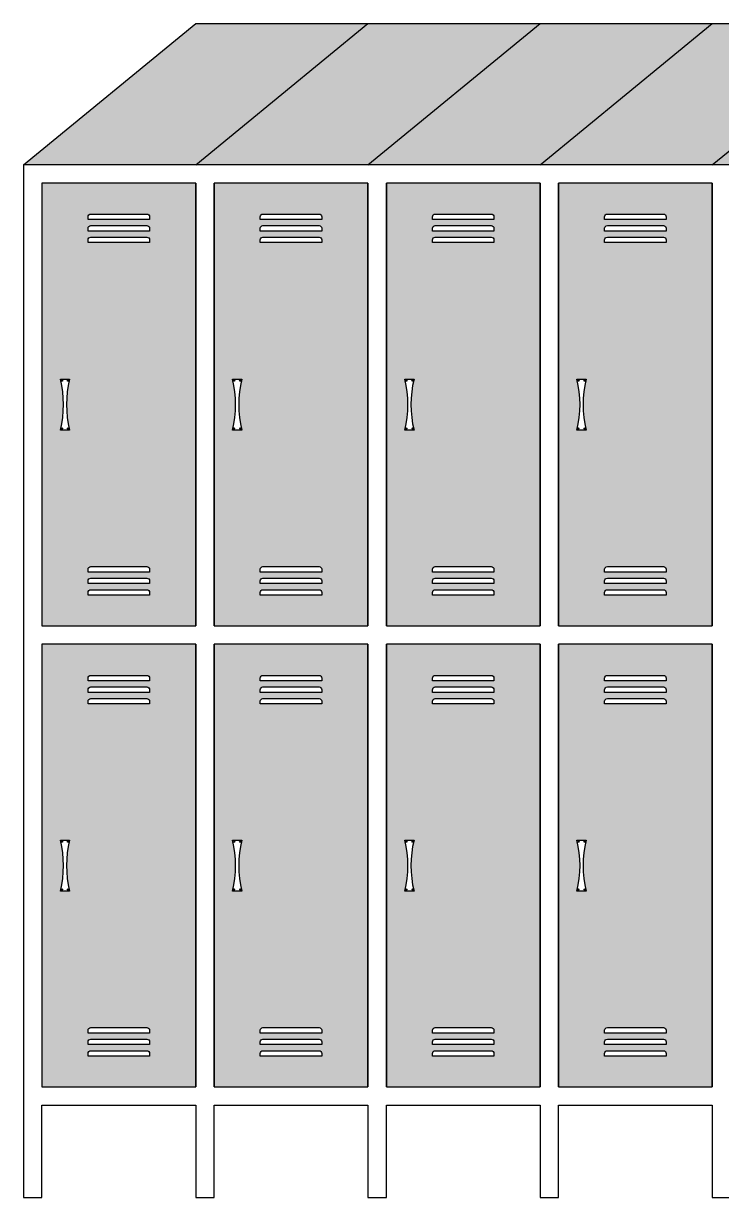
# Model space of a CAD drawing. Header units: millimetres. Extents: x 6614975 to 6624097, y 8742145 to 8746891.
# Drawn here: x 6616975.9 to 6617089.4, y 8744560.5 to 8744751.5 of the extents above; entities that cross this region are included whole.
import ezdxf

# ---------------------------------------------------------------- set-up
doc = ezdxf.new("R2010")
doc.units = ezdxf.units.MM

msp = doc.modelspace()

# ---------------------------------------------------------------- hatches: boundary and pattern name
at = {"true_color": 0x3b3d3f}
h = msp.add_hatch(color=250, dxfattribs=at)
h.dxf.hatch_style = 1
h.paths.add_polyline_path([(6617031.92, 8744751.508), (6617003.92, 8744751.508), (6616975.92, 8744728.508), (6617003.92, 8744728.508)])
h = msp.add_hatch(color=250, dxfattribs=at)
h.dxf.hatch_style = 1
h.paths.add_polyline_path([(6617059.92, 8744751.508), (6617031.92, 8744751.508), (6617003.92, 8744728.508), (6617031.92, 8744728.508)])
h = msp.add_hatch(color=250, dxfattribs=at)
h.dxf.hatch_style = 1
h.paths.add_polyline_path([(6617087.92, 8744751.508), (6617059.92, 8744751.508), (6617031.92, 8744728.508), (6617059.92, 8744728.508)])
h = msp.add_hatch(color=250, dxfattribs=at)
h.dxf.hatch_style = 1
h.paths.add_polyline_path([(6617115.92, 8744751.508), (6617087.92, 8744751.508), (6617059.92, 8744728.508), (6617087.92, 8744728.508)])
h = msp.add_hatch(color=250, dxfattribs=at)
h.dxf.hatch_style = 1
h.paths.add_polyline_path([(6617143.92, 8744751.508), (6617115.92, 8744751.508), (6617087.92, 8744728.508), (6617115.92, 8744728.508)])
h = msp.add_hatch(color=250, dxfattribs=at)
h.dxf.hatch_style = 1
h.paths.add_polyline_path([(6617003.92, 8744725.508), (6616978.92, 8744725.508), (6616978.92, 8744653.508), (6617003.92, 8744653.508)])
h.paths.add_polyline_path([(6616983.42, 8744685.367), (6616981.92, 8744685.367, 0.1207294), (6616981.92, 8744693.649), (6616983.42, 8744693.649, 0.1207329)], flags=16)
h.paths.add_polyline_path([(6616983.27, 8744685.617, -1), (6616983.07, 8744685.617, -1)], flags=0)
h.paths.add_polyline_path([(6616982.27, 8744685.617, -1), (6616982.07, 8744685.617, -1)], flags=0)
h.paths.add_polyline_path([(6616986.861, 8744663.151), (6616995.98, 8744663.151, -0.4142136), (6616996.42, 8744662.71), (6616996.42, 8744662.27), (6616986.42, 8744662.27), (6616986.42, 8744662.71, -0.4142136)], flags=16)
h.paths.add_polyline_path([(6616986.861, 8744661.27), (6616995.98, 8744661.27, -0.4142136), (6616996.42, 8744660.83), (6616996.42, 8744660.389), (6616986.42, 8744660.389), (6616986.42, 8744660.83, -0.4142136)], flags=16)
h.paths.add_polyline_path([(6616986.861, 8744659.389), (6616995.98, 8744659.389, -0.4142136), (6616996.42, 8744658.949), (6616996.42, 8744658.508), (6616986.42, 8744658.508), (6616986.42, 8744658.949, -0.4142136)], flags=16)
h.paths.add_polyline_path([(6616983.27, 8744693.399, -1), (6616983.07, 8744693.399, -1)], flags=0)
h.paths.add_polyline_path([(6616982.27, 8744693.399, -1), (6616982.07, 8744693.399, -1)], flags=0)
h.paths.add_polyline_path([(6616986.42, 8744715.865), (6616986.42, 8744716.306, -0.4142136), (6616986.861, 8744716.746), (6616995.98, 8744716.746, -0.4142136), (6616996.42, 8744716.306), (6616996.42, 8744715.865)], flags=16)
h.paths.add_polyline_path([(6616986.42, 8744717.746), (6616986.42, 8744718.187, -0.4142136), (6616986.861, 8744718.627), (6616995.98, 8744718.627, -0.4142136), (6616996.42, 8744718.187), (6616996.42, 8744717.746)], flags=16)
h.paths.add_polyline_path([(6616986.42, 8744719.627), (6616986.42, 8744720.068, -0.4142136), (6616986.861, 8744720.508), (6616995.98, 8744720.508, -0.4142136), (6616996.42, 8744720.068), (6616996.42, 8744719.627)], flags=16)
h = msp.add_hatch(color=250, dxfattribs=at)
h.dxf.hatch_style = 1
h.paths.add_polyline_path([(6617031.92, 8744725.508), (6617006.92, 8744725.508), (6617006.92, 8744653.508), (6617031.92, 8744653.508)])
h.paths.add_polyline_path([(6617011.42, 8744685.367), (6617009.92, 8744685.367, 0.1207294), (6617009.92, 8744693.649), (6617011.42, 8744693.649, 0.1207329)], flags=16)
h.paths.add_polyline_path([(6617011.27, 8744685.617, -1), (6617011.07, 8744685.617, -1)], flags=0)
h.paths.add_polyline_path([(6617010.27, 8744685.617, -1), (6617010.07, 8744685.617, -1)], flags=0)
h.paths.add_polyline_path([(6617011.27, 8744693.399, -1), (6617011.07, 8744693.399, -1)], flags=0)
h.paths.add_polyline_path([(6617023.98, 8744663.151, -0.4142136), (6617024.42, 8744662.71), (6617024.42, 8744662.27), (6617014.42, 8744662.27), (6617014.42, 8744662.71, -0.4142136), (6617014.861, 8744663.151)], flags=16)
h.paths.add_polyline_path([(6617010.27, 8744693.399, -1), (6617010.07, 8744693.399, -1)], flags=0)
h.paths.add_polyline_path([(6617023.98, 8744661.27, -0.4142136), (6617024.42, 8744660.83), (6617024.42, 8744660.389), (6617014.42, 8744660.389), (6617014.42, 8744660.83, -0.4142136), (6617014.861, 8744661.27)], flags=16)
h.paths.add_polyline_path([(6617023.98, 8744659.389, -0.4142136), (6617024.42, 8744658.949), (6617024.42, 8744658.508), (6617014.42, 8744658.508), (6617014.42, 8744658.949, -0.4142136), (6617014.861, 8744659.389)], flags=16)
h.paths.add_polyline_path([(6617014.42, 8744715.865), (6617014.42, 8744716.306, -0.4142136), (6617014.861, 8744716.746), (6617023.98, 8744716.746, -0.4142136), (6617024.42, 8744716.306), (6617024.42, 8744715.865)], flags=16)
h.paths.add_polyline_path([(6617014.42, 8744717.746), (6617014.42, 8744718.187, -0.4142136), (6617014.861, 8744718.627), (6617023.98, 8744718.627, -0.4142136), (6617024.42, 8744718.187), (6617024.42, 8744717.746)], flags=16)
h.paths.add_polyline_path([(6617014.42, 8744719.627), (6617014.42, 8744720.068, -0.4142136), (6617014.861, 8744720.508), (6617023.98, 8744720.508, -0.4142136), (6617024.42, 8744720.068), (6617024.42, 8744719.627)], flags=16)
h = msp.add_hatch(color=250, dxfattribs=at)
h.dxf.hatch_style = 1
h.paths.add_polyline_path([(6617059.92, 8744725.508), (6617034.92, 8744725.508), (6617034.92, 8744653.508), (6617059.92, 8744653.508)])
h.paths.add_polyline_path([(6617039.42, 8744685.367), (6617037.92, 8744685.367, 0.1207294), (6617037.92, 8744693.649), (6617039.42, 8744693.649, 0.1207329)], flags=16)
h.paths.add_polyline_path([(6617039.27, 8744685.617, -1), (6617039.07, 8744685.617, -1)], flags=0)
h.paths.add_polyline_path([(6617038.27, 8744685.617, -1), (6617038.07, 8744685.617, -1)], flags=0)
h.paths.add_polyline_path([(6617039.27, 8744693.399, -1), (6617039.07, 8744693.399, -1)], flags=0)
h.paths.add_polyline_path([(6617038.27, 8744693.399, -1), (6617038.07, 8744693.399, -1)], flags=0)
h.paths.add_polyline_path([(6617051.98, 8744663.151, -0.4142136), (6617052.42, 8744662.71), (6617052.42, 8744662.27), (6617042.42, 8744662.27), (6617042.42, 8744662.71, -0.4142136), (6617042.861, 8744663.151)], flags=16)
h.paths.add_polyline_path([(6617051.98, 8744661.27, -0.4142136), (6617052.42, 8744660.83), (6617052.42, 8744660.389), (6617042.42, 8744660.389), (6617042.42, 8744660.83, -0.4142136), (6617042.861, 8744661.27)], flags=16)
h.paths.add_polyline_path([(6617051.98, 8744659.389, -0.4142136), (6617052.42, 8744658.949), (6617052.42, 8744658.508), (6617042.42, 8744658.508), (6617042.42, 8744658.949, -0.4142136), (6617042.861, 8744659.389)], flags=16)
h.paths.add_polyline_path([(6617042.42, 8744715.865), (6617042.42, 8744716.306, -0.4142136), (6617042.861, 8744716.746), (6617051.98, 8744716.746, -0.4142136), (6617052.42, 8744716.306), (6617052.42, 8744715.865)], flags=16)
h.paths.add_polyline_path([(6617042.42, 8744717.746), (6617042.42, 8744718.187, -0.4142136), (6617042.861, 8744718.627), (6617051.98, 8744718.627, -0.4142136), (6617052.42, 8744718.187), (6617052.42, 8744717.746)], flags=16)
h.paths.add_polyline_path([(6617042.42, 8744719.627), (6617042.42, 8744720.068, -0.4142136), (6617042.861, 8744720.508), (6617051.98, 8744720.508, -0.4142136), (6617052.42, 8744720.068), (6617052.42, 8744719.627)], flags=16)
h = msp.add_hatch(color=250, dxfattribs=at)
h.dxf.hatch_style = 1
h.paths.add_polyline_path([(6617087.92, 8744725.508), (6617062.92, 8744725.508), (6617062.92, 8744653.508), (6617087.92, 8744653.508)])
h.paths.add_polyline_path([(6617067.42, 8744685.367), (6617065.92, 8744685.367, 0.1207294), (6617065.92, 8744693.649), (6617067.42, 8744693.649, 0.1207329)], flags=16)
h.paths.add_polyline_path([(6617067.27, 8744685.617, -1), (6617067.07, 8744685.617, -1)], flags=0)
h.paths.add_polyline_path([(6617066.27, 8744685.617, -1), (6617066.07, 8744685.617, -1)], flags=0)
h.paths.add_polyline_path([(6617079.98, 8744663.151, -0.4142136), (6617080.42, 8744662.71), (6617080.42, 8744662.27), (6617070.42, 8744662.27), (6617070.42, 8744662.71, -0.4142136), (6617070.861, 8744663.151)], flags=16)
h.paths.add_polyline_path([(6617079.98, 8744661.27, -0.4142136), (6617080.42, 8744660.83), (6617080.42, 8744660.389), (6617070.42, 8744660.389), (6617070.42, 8744660.83, -0.4142136), (6617070.861, 8744661.27)], flags=16)
h.paths.add_polyline_path([(6617067.27, 8744693.399, -1), (6617067.07, 8744693.399, -1)], flags=0)
h.paths.add_polyline_path([(6617079.98, 8744659.389, -0.4142136), (6617080.42, 8744658.949), (6617080.42, 8744658.508), (6617070.42, 8744658.508), (6617070.42, 8744658.949, -0.4142136), (6617070.861, 8744659.389)], flags=16)
h.paths.add_polyline_path([(6617066.27, 8744693.399, -1), (6617066.07, 8744693.399, -1)], flags=0)
h.paths.add_polyline_path([(6617070.42, 8744715.865), (6617070.42, 8744716.306, -0.4142136), (6617070.861, 8744716.746), (6617079.98, 8744716.746, -0.4142136), (6617080.42, 8744716.306), (6617080.42, 8744715.865)], flags=16)
h.paths.add_polyline_path([(6617070.42, 8744717.746), (6617070.42, 8744718.187, -0.4142136), (6617070.861, 8744718.627), (6617079.98, 8744718.627, -0.4142136), (6617080.42, 8744718.187), (6617080.42, 8744717.746)], flags=16)
h.paths.add_polyline_path([(6617070.42, 8744719.627), (6617070.42, 8744720.068, -0.4142136), (6617070.861, 8744720.508), (6617079.98, 8744720.508, -0.4142136), (6617080.42, 8744720.068), (6617080.42, 8744719.627)], flags=16)
h = msp.add_hatch(color=250, dxfattribs=at)
h.dxf.hatch_style = 1
h.paths.add_polyline_path([(6617003.92, 8744650.508), (6616978.92, 8744650.508), (6616978.92, 8744578.508), (6617003.92, 8744578.508)])
h.paths.add_polyline_path([(6616986.42, 8744640.801), (6616986.42, 8744641.241, -0.4142136), (6616986.861, 8744641.682), (6616995.98, 8744641.682, -0.4142136), (6616996.42, 8744641.241), (6616996.42, 8744640.801)], flags=16)
h.paths.add_polyline_path([(6616986.42, 8744642.682), (6616986.42, 8744643.122, -0.4142136), (6616986.861, 8744643.563), (6616995.98, 8744643.563, -0.4142136), (6616996.42, 8744643.122), (6616996.42, 8744642.682)], flags=16)
h.paths.add_polyline_path([(6616986.42, 8744644.563), (6616986.42, 8744645.003, -0.4142136), (6616986.861, 8744645.444), (6616995.98, 8744645.444, -0.4142136), (6616996.42, 8744645.003), (6616996.42, 8744644.563)], flags=16)
h.paths.add_polyline_path([(6616983.42, 8744618.649, 0.1207012), (6616983.42, 8744610.367), (6616981.92, 8744610.367, 0.120703), (6616981.92, 8744618.649)], flags=16)
h.paths.add_polyline_path([(6616983.07, 8744618.399, -1), (6616983.27, 8744618.399, -1)], flags=0)
h.paths.add_polyline_path([(6616982.17, 8744618.499), (6616982.17, 8744618.399), (6616982.27, 8744618.399, 1), (6616982.07, 8744618.399), (6616982.17, 8744618.399), (6616982.17, 8744618.499, 1), (6616982.17, 8744618.299), (6616982.17, 8744618.399), (6616982.07, 8744618.399, 1), (6616982.27, 8744618.399), (6616982.17, 8744618.399), (6616982.17, 8744618.299, 1)], flags=0)
h.paths.add_polyline_path([(6616983.07, 8744610.617, -1), (6616983.27, 8744610.617, -1)], flags=0)
h.paths.add_polyline_path([(6616982.17, 8744610.717), (6616982.17, 8744610.617), (6616982.27, 8744610.617, 1), (6616982.07, 8744610.617), (6616982.17, 8744610.617), (6616982.17, 8744610.717, 1), (6616982.17, 8744610.517), (6616982.17, 8744610.617), (6616982.07, 8744610.617, 1), (6616982.27, 8744610.617), (6616982.17, 8744610.617), (6616982.17, 8744610.517, 1)], flags=0)
h.paths.add_polyline_path([(6616986.861, 8744588.151), (6616995.98, 8744588.151, -0.4142136), (6616996.42, 8744587.71), (6616996.42, 8744587.27), (6616986.42, 8744587.27), (6616986.42, 8744587.71, -0.4142136)], flags=16)
h.paths.add_polyline_path([(6616986.861, 8744586.27), (6616995.98, 8744586.27, -0.4142136), (6616996.42, 8744585.83), (6616996.42, 8744585.389), (6616986.42, 8744585.389), (6616986.42, 8744585.83, -0.4142136)], flags=16)
h.paths.add_polyline_path([(6616986.861, 8744584.389), (6616995.98, 8744584.389, -0.4142136), (6616996.42, 8744583.949), (6616996.42, 8744583.508), (6616986.42, 8744583.508), (6616986.42, 8744583.949, -0.4142136)], flags=16)
h = msp.add_hatch(color=250, dxfattribs=at)
h.dxf.hatch_style = 1
h.paths.add_polyline_path([(6617031.92, 8744650.508), (6617006.92, 8744650.508), (6617006.92, 8744578.508), (6617031.92, 8744578.508)])
h.paths.add_polyline_path([(6617014.42, 8744640.801), (6617014.42, 8744641.241, -0.4142136), (6617014.861, 8744641.682), (6617023.98, 8744641.682, -0.4142136), (6617024.42, 8744641.241), (6617024.42, 8744640.801)], flags=16)
h.paths.add_polyline_path([(6617014.42, 8744642.682), (6617014.42, 8744643.122, -0.4142136), (6617014.861, 8744643.563), (6617023.98, 8744643.563, -0.4142136), (6617024.42, 8744643.122), (6617024.42, 8744642.682)], flags=16)
h.paths.add_polyline_path([(6617011.42, 8744618.649, 0.1207012), (6617011.42, 8744610.367), (6617009.92, 8744610.367, 0.120703), (6617009.92, 8744618.649)], flags=16)
h.paths.add_polyline_path([(6617011.07, 8744618.399, -1), (6617011.27, 8744618.399, -1)], flags=0)
h.paths.add_polyline_path([(6617014.42, 8744644.563), (6617014.42, 8744645.003, -0.4142136), (6617014.861, 8744645.444), (6617023.98, 8744645.444, -0.4142136), (6617024.42, 8744645.003), (6617024.42, 8744644.563)], flags=16)
h.paths.add_polyline_path([(6617010.07, 8744618.399, -1), (6617010.27, 8744618.399, -1)], flags=0)
h.paths.add_polyline_path([(6617011.07, 8744610.617, -1), (6617011.27, 8744610.617, -1)], flags=0)
h.paths.add_polyline_path([(6617010.07, 8744610.617, -1), (6617010.27, 8744610.617, -1)], flags=0)
h.paths.add_polyline_path([(6617023.98, 8744588.151, -0.4142136), (6617024.42, 8744587.71), (6617024.42, 8744587.27), (6617014.42, 8744587.27), (6617014.42, 8744587.71, -0.4142136), (6617014.861, 8744588.151)], flags=16)
h.paths.add_polyline_path([(6617023.98, 8744586.27, -0.4142136), (6617024.42, 8744585.83), (6617024.42, 8744585.389), (6617014.42, 8744585.389), (6617014.42, 8744585.83, -0.4142136), (6617014.861, 8744586.27)], flags=16)
h.paths.add_polyline_path([(6617023.98, 8744584.389, -0.4142136), (6617024.42, 8744583.949), (6617024.42, 8744583.508), (6617014.42, 8744583.508), (6617014.42, 8744583.949, -0.4142136), (6617014.861, 8744584.389)], flags=16)
h = msp.add_hatch(color=250, dxfattribs=at)
h.dxf.hatch_style = 1
h.paths.add_polyline_path([(6617059.92, 8744650.508), (6617034.92, 8744650.508), (6617034.92, 8744578.508), (6617059.92, 8744578.508)])
h.paths.add_polyline_path([(6617042.42, 8744640.801), (6617042.42, 8744641.241, -0.4142136), (6617042.861, 8744641.682), (6617051.98, 8744641.682, -0.4142136), (6617052.42, 8744641.241), (6617052.42, 8744640.801)], flags=16)
h.paths.add_polyline_path([(6617039.42, 8744618.649, 0.1207012), (6617039.42, 8744610.367), (6617037.92, 8744610.367, 0.120703), (6617037.92, 8744618.649)], flags=16)
h.paths.add_polyline_path([(6617039.17, 8744618.499), (6617039.17, 8744618.399), (6617039.27, 8744618.399, 1), (6617039.07, 8744618.399), (6617039.17, 8744618.399), (6617039.17, 8744618.499, 1), (6617039.17, 8744618.299), (6617039.17, 8744618.399), (6617039.07, 8744618.399, 1), (6617039.27, 8744618.399), (6617039.17, 8744618.399), (6617039.17, 8744618.299, 1)], flags=0)
h.paths.add_polyline_path([(6617038.07, 8744618.399, -1), (6617038.27, 8744618.399, -1)], flags=0)
h.paths.add_polyline_path([(6617042.42, 8744642.682), (6617042.42, 8744643.122, -0.4142136), (6617042.861, 8744643.563), (6617051.98, 8744643.563, -0.4142136), (6617052.42, 8744643.122), (6617052.42, 8744642.682)], flags=16)
h.paths.add_polyline_path([(6617042.42, 8744644.563), (6617042.42, 8744645.003, -0.4142136), (6617042.861, 8744645.444), (6617051.98, 8744645.444, -0.4142136), (6617052.42, 8744645.003), (6617052.42, 8744644.563)], flags=16)
h.paths.add_polyline_path([(6617039.17, 8744610.717), (6617039.17, 8744610.617), (6617039.27, 8744610.617, 1), (6617039.07, 8744610.617), (6617039.17, 8744610.617), (6617039.17, 8744610.717, 1), (6617039.17, 8744610.517), (6617039.17, 8744610.617), (6617039.07, 8744610.617, 1), (6617039.27, 8744610.617), (6617039.17, 8744610.617), (6617039.17, 8744610.517, 1)], flags=0)
h.paths.add_polyline_path([(6617038.07, 8744610.617, -1), (6617038.27, 8744610.617, -1)], flags=0)
h.paths.add_polyline_path([(6617051.98, 8744588.151, -0.4142136), (6617052.42, 8744587.71), (6617052.42, 8744587.27), (6617042.42, 8744587.27), (6617042.42, 8744587.71, -0.4142136), (6617042.861, 8744588.151)], flags=16)
h.paths.add_polyline_path([(6617051.98, 8744586.27, -0.4142136), (6617052.42, 8744585.83), (6617052.42, 8744585.389), (6617042.42, 8744585.389), (6617042.42, 8744585.83, -0.4142136), (6617042.861, 8744586.27)], flags=16)
h.paths.add_polyline_path([(6617051.98, 8744584.389, -0.4142136), (6617052.42, 8744583.949), (6617052.42, 8744583.508), (6617042.42, 8744583.508), (6617042.42, 8744583.949, -0.4142136), (6617042.861, 8744584.389)], flags=16)
h = msp.add_hatch(color=250, dxfattribs=at)
h.dxf.hatch_style = 1
h.paths.add_polyline_path([(6617087.92, 8744650.508), (6617062.92, 8744650.508), (6617062.92, 8744578.508), (6617087.92, 8744578.508)])
h.paths.add_polyline_path([(6617070.42, 8744640.801), (6617070.42, 8744641.241, -0.4142136), (6617070.861, 8744641.682), (6617079.98, 8744641.682, -0.4142136), (6617080.42, 8744641.241), (6617080.42, 8744640.801)], flags=16)
h.paths.add_polyline_path([(6617070.42, 8744642.682), (6617070.42, 8744643.122, -0.4142136), (6617070.861, 8744643.563), (6617079.98, 8744643.563, -0.4142136), (6617080.42, 8744643.122), (6617080.42, 8744642.682)], flags=16)
h.paths.add_polyline_path([(6617070.42, 8744644.563), (6617070.42, 8744645.003, -0.4142136), (6617070.861, 8744645.444), (6617079.98, 8744645.444, -0.4142136), (6617080.42, 8744645.003), (6617080.42, 8744644.563)], flags=16)
h.paths.add_polyline_path([(6617067.42, 8744618.649, 0.1207012), (6617067.42, 8744610.367), (6617065.92, 8744610.367, 0.120703), (6617065.92, 8744618.649)], flags=16)
h.paths.add_polyline_path([(6617067.07, 8744618.399, -1), (6617067.27, 8744618.399, -1)], flags=0)
h.paths.add_polyline_path([(6617066.07, 8744618.399, -1), (6617066.27, 8744618.399, -1)], flags=0)
h.paths.add_polyline_path([(6617067.07, 8744610.617, -1), (6617067.27, 8744610.617, -1)], flags=0)
h.paths.add_polyline_path([(6617066.07, 8744610.617, -1), (6617066.27, 8744610.617, -1)], flags=0)
h.paths.add_polyline_path([(6617079.98, 8744588.151, -0.4142136), (6617080.42, 8744587.71), (6617080.42, 8744587.27), (6617070.42, 8744587.27), (6617070.42, 8744587.71, -0.4142136), (6617070.861, 8744588.151)], flags=16)
h.paths.add_polyline_path([(6617079.98, 8744586.27, -0.4142136), (6617080.42, 8744585.83), (6617080.42, 8744585.389), (6617070.42, 8744585.389), (6617070.42, 8744585.83, -0.4142136), (6617070.861, 8744586.27)], flags=16)
h.paths.add_polyline_path([(6617079.98, 8744584.389, -0.4142136), (6617080.42, 8744583.949), (6617080.42, 8744583.508), (6617070.42, 8744583.508), (6617070.42, 8744583.949, -0.4142136), (6617070.861, 8744584.389)], flags=16)

# ---------------------------------------------------------------- linework, layer by layer
at = {"color": 18, "true_color": 0x000000}
for p, q in [((6616975.92, 8744728.508), (6617003.92, 8744751.508)), ((6617003.92, 8744751.508), (6617171.92, 8744751.508)), ((6617003.92, 8744728.508), (6617031.92, 8744751.508)), ((6617031.92, 8744728.508), (6617059.92, 8744751.508)), ((6617059.92, 8744728.508), (6617087.92, 8744751.508)), ((6617087.92, 8744728.508), (6617115.92, 8744751.508)), ((6616982.07, 8744693.399), (6616982.27, 8744693.399)), ((6616982.17, 8744693.499), (6616982.17, 8744693.299)), ((6616983.07, 8744693.399), (6616983.27, 8744693.399)), ((6616983.17, 8744693.499), (6616983.17, 8744693.299)), ((6617010.07, 8744693.399), (6617010.27, 8744693.399)), ((6617010.17, 8744693.499), (6617010.17, 8744693.299)), ((6617011.07, 8744693.399), (6617011.27, 8744693.399)), ((6617011.17, 8744693.499), (6617011.17, 8744693.299)), ((6617038.07, 8744693.399), (6617038.27, 8744693.399)), ((6617038.17, 8744693.499), (6617038.17, 8744693.299)), ((6617039.07, 8744693.399), (6617039.27, 8744693.399)), ((6617039.17, 8744693.499), (6617039.17, 8744693.299)), ((6617066.07, 8744693.399), (6617066.27, 8744693.399)), ((6617066.17, 8744693.499), (6617066.17, 8744693.299)), ((6617067.07, 8744693.399), (6617067.27, 8744693.399)), ((6617067.17, 8744693.499), (6617067.17, 8744693.299)), ((6616982.07, 8744685.617), (6616982.27, 8744685.617)), ((6616982.17, 8744685.717), (6616982.17, 8744685.517)), ((6616983.07, 8744685.617), (6616983.27, 8744685.617)), ((6616983.17, 8744685.717), (6616983.17, 8744685.517)), ((6617010.07, 8744685.617), (6617010.27, 8744685.617)), ((6617010.17, 8744685.717), (6617010.17, 8744685.517)), ((6617011.07, 8744685.617), (6617011.27, 8744685.617)), ((6617011.17, 8744685.717), (6617011.17, 8744685.517)), ((6617038.07, 8744685.617), (6617038.27, 8744685.617)), ((6617038.17, 8744685.717), (6617038.17, 8744685.517)), ((6617039.07, 8744685.617), (6617039.27, 8744685.617)), ((6617039.17, 8744685.717), (6617039.17, 8744685.517)), ((6617066.07, 8744685.617), (6617066.27, 8744685.617)), ((6617066.17, 8744685.717), (6617066.17, 8744685.517)), ((6617067.07, 8744685.617), (6617067.27, 8744685.617)), ((6617067.17, 8744685.717), (6617067.17, 8744685.517)), ((6616982.07, 8744618.399), (6616982.27, 8744618.399)), ((6616982.17, 8744618.499), (6616982.17, 8744618.299)), ((6616983.07, 8744618.399), (6616983.27, 8744618.399)), ((6616983.17, 8744618.499), (6616983.17, 8744618.299)), ((6617010.07, 8744618.399), (6617010.27, 8744618.399)), ((6617010.17, 8744618.499), (6617010.17, 8744618.299)), ((6617011.07, 8744618.399), (6617011.27, 8744618.399)), ((6617011.17, 8744618.499), (6617011.17, 8744618.299)), ((6617038.07, 8744618.399), (6617038.27, 8744618.399)), ((6617038.17, 8744618.499), (6617038.17, 8744618.299)), ((6617039.07, 8744618.399), (6617039.27, 8744618.399)), ((6617039.17, 8744618.499), (6617039.17, 8744618.299)), ((6617066.07, 8744618.399), (6617066.27, 8744618.399)), ((6617066.17, 8744618.499), (6617066.17, 8744618.299)), ((6617067.07, 8744618.399), (6617067.27, 8744618.399)), ((6617067.17, 8744618.499), (6617067.17, 8744618.299)), ((6616982.07, 8744610.617), (6616982.27, 8744610.617)), ((6616982.17, 8744610.717), (6616982.17, 8744610.517)), ((6616983.07, 8744610.617), (6616983.27, 8744610.617)), ((6616983.17, 8744610.717), (6616983.17, 8744610.517)), ((6617010.07, 8744610.617), (6617010.27, 8744610.617)), ((6617010.17, 8744610.717), (6617010.17, 8744610.517)), ((6617011.07, 8744610.617), (6617011.27, 8744610.617)), ((6617011.17, 8744610.717), (6617011.17, 8744610.517)), ((6617038.07, 8744610.617), (6617038.27, 8744610.617)), ((6617038.17, 8744610.717), (6617038.17, 8744610.517)), ((6617039.07, 8744610.617), (6617039.27, 8744610.617)), ((6617039.17, 8744610.717), (6617039.17, 8744610.517)), ((6617066.07, 8744610.617), (6617066.27, 8744610.617)), ((6617066.17, 8744610.717), (6617066.17, 8744610.517)), ((6617067.07, 8744610.617), (6617067.27, 8744610.617)), ((6617067.17, 8744610.717), (6617067.17, 8744610.517))]:
    msp.add_line(p, q, dxfattribs=at)
for points in [[(6617006.92, 8744728.508), (6616975.92, 8744728.508), (6616975.92, 8744560.508), (6616978.92, 8744560.508), (6616978.92, 8744575.508), (6617003.92, 8744575.508), (6617003.92, 8744560.508), (6617006.92, 8744560.508), (6617006.92, 8744575.508)], [(6617034.92, 8744728.508), (6617003.92, 8744728.508)], [(6617062.92, 8744728.508), (6617031.92, 8744728.508)], [(6617090.92, 8744728.508), (6617059.92, 8744728.508)], [(6617118.92, 8744728.508), (6617087.92, 8744728.508)], [(6617003.92, 8744725.508), (6617003.92, 8744653.508)], [(6617006.92, 8744653.508), (6617006.92, 8744725.508)], [(6617031.92, 8744725.508), (6617031.92, 8744653.508)], [(6617034.92, 8744653.508), (6617034.92, 8744725.508)], [(6617059.92, 8744725.508), (6617059.92, 8744653.508)], [(6617062.92, 8744653.508), (6617062.92, 8744725.508)], [(6617087.92, 8744725.508), (6617087.92, 8744653.508)], [(6617003.92, 8744650.508), (6617003.92, 8744578.508)], [(6617006.92, 8744578.508), (6617006.92, 8744650.508)], [(6617031.92, 8744650.508), (6617031.92, 8744578.508)], [(6617034.92, 8744578.508), (6617034.92, 8744650.508)], [(6617059.92, 8744650.508), (6617059.92, 8744578.508)], [(6617062.92, 8744578.508), (6617062.92, 8744650.508)], [(6617087.92, 8744650.508), (6617087.92, 8744578.508)], [(6617003.92, 8744575.508), (6617003.92, 8744560.508), (6617006.92, 8744560.508), (6617006.92, 8744575.508), (6617031.92, 8744575.508), (6617031.92, 8744560.508), (6617034.92, 8744560.508), (6617034.92, 8744575.508)], [(6617031.92, 8744575.508), (6617031.92, 8744560.508), (6617034.92, 8744560.508), (6617034.92, 8744575.508), (6617059.92, 8744575.508), (6617059.92, 8744560.508), (6617062.92, 8744560.508), (6617062.92, 8744575.508)], [(6617059.92, 8744575.508), (6617059.92, 8744560.508), (6617062.92, 8744560.508), (6617062.92, 8744575.508), (6617087.92, 8744575.508), (6617087.92, 8744560.508), (6617090.92, 8744560.508), (6617090.92, 8744575.508)], [(6617087.92, 8744575.508), (6617087.92, 8744560.508), (6617090.92, 8744560.508), (6617090.92, 8744575.508), (6617115.92, 8744575.508), (6617115.92, 8744560.508), (6617118.92, 8744560.508), (6617118.92, 8744575.508)]]:
    msp.add_lwpolyline(points, dxfattribs=at)
for points in [[(6616978.92, 8744653.508), (6617003.92, 8744653.508), (6617003.92, 8744725.508), (6616978.92, 8744725.508)], [(6617006.92, 8744653.508), (6617031.92, 8744653.508), (6617031.92, 8744725.508), (6617006.92, 8744725.508)], [(6617034.92, 8744653.508), (6617059.92, 8744653.508), (6617059.92, 8744725.508), (6617034.92, 8744725.508)], [(6617062.92, 8744653.508), (6617087.92, 8744653.508), (6617087.92, 8744725.508), (6617062.92, 8744725.508)], [(6616978.92, 8744578.508), (6617003.92, 8744578.508), (6617003.92, 8744650.508), (6616978.92, 8744650.508)], [(6617006.92, 8744578.508), (6617031.92, 8744578.508), (6617031.92, 8744650.508), (6617006.92, 8744650.508)], [(6617034.92, 8744578.508), (6617059.92, 8744578.508), (6617059.92, 8744650.508), (6617034.92, 8744650.508)], [(6617062.92, 8744578.508), (6617087.92, 8744578.508), (6617087.92, 8744650.508), (6617062.92, 8744650.508)]]:
    msp.add_lwpolyline(points, close=True, dxfattribs=at)
for points in [[(6616996.42, 8744720.068), (6616996.42, 8744719.627), (6616986.42, 8744719.627), (6616986.42, 8744720.068, -0.4142136), (6616986.861, 8744720.508), (6616995.98, 8744720.508, -0.4142136)], [(6617024.42, 8744720.068), (6617024.42, 8744719.627), (6617014.42, 8744719.627), (6617014.42, 8744720.068, -0.4142136), (6617014.861, 8744720.508), (6617023.98, 8744720.508, -0.4142136)], [(6617052.42, 8744720.068), (6617052.42, 8744719.627), (6617042.42, 8744719.627), (6617042.42, 8744720.068, -0.4142136), (6617042.861, 8744720.508), (6617051.98, 8744720.508, -0.4142136)], [(6617080.42, 8744720.068), (6617080.42, 8744719.627), (6617070.42, 8744719.627), (6617070.42, 8744720.068, -0.4142136), (6617070.861, 8744720.508), (6617079.98, 8744720.508, -0.4142136)], [(6616996.42, 8744718.187), (6616996.42, 8744717.746), (6616986.42, 8744717.746), (6616986.42, 8744718.187, -0.4142136), (6616986.861, 8744718.627), (6616995.98, 8744718.627, -0.4142136)], [(6617024.42, 8744718.187), (6617024.42, 8744717.746), (6617014.42, 8744717.746), (6617014.42, 8744718.187, -0.4142136), (6617014.861, 8744718.627), (6617023.98, 8744718.627, -0.4142136)], [(6617052.42, 8744718.187), (6617052.42, 8744717.746), (6617042.42, 8744717.746), (6617042.42, 8744718.187, -0.4142136), (6617042.861, 8744718.627), (6617051.98, 8744718.627, -0.4142136)], [(6617080.42, 8744718.187), (6617080.42, 8744717.746), (6617070.42, 8744717.746), (6617070.42, 8744718.187, -0.4142136), (6617070.861, 8744718.627), (6617079.98, 8744718.627, -0.4142136)], [(6616996.42, 8744716.306), (6616996.42, 8744715.865), (6616986.42, 8744715.865), (6616986.42, 8744716.306, -0.4142136), (6616986.861, 8744716.746), (6616995.98, 8744716.746, -0.4142136)], [(6617024.42, 8744716.306), (6617024.42, 8744715.865), (6617014.42, 8744715.865), (6617014.42, 8744716.306, -0.4142136), (6617014.861, 8744716.746), (6617023.98, 8744716.746, -0.4142136)], [(6617052.42, 8744716.306), (6617052.42, 8744715.865), (6617042.42, 8744715.865), (6617042.42, 8744716.306, -0.4142136), (6617042.861, 8744716.746), (6617051.98, 8744716.746, -0.4142136)], [(6617080.42, 8744716.306), (6617080.42, 8744715.865), (6617070.42, 8744715.865), (6617070.42, 8744716.306, -0.4142136), (6617070.861, 8744716.746), (6617079.98, 8744716.746, -0.4142136)], [(6616981.92, 8744693.649), (6616983.42, 8744693.649, 0.1207329), (6616983.42, 8744685.367), (6616981.92, 8744685.367, 0.1207294)], [(6617009.92, 8744693.649), (6617011.42, 8744693.649, 0.1207329), (6617011.42, 8744685.367), (6617009.92, 8744685.367, 0.1207294)], [(6617037.92, 8744693.649), (6617039.42, 8744693.649, 0.1207329), (6617039.42, 8744685.367), (6617037.92, 8744685.367, 0.1207294)], [(6617065.92, 8744693.649), (6617067.42, 8744693.649, 0.1207329), (6617067.42, 8744685.367), (6617065.92, 8744685.367, 0.1207294)], [(6616996.42, 8744662.71), (6616996.42, 8744662.27), (6616986.42, 8744662.27), (6616986.42, 8744662.71, -0.4142136), (6616986.861, 8744663.151), (6616995.98, 8744663.151, -0.4142136)], [(6617024.42, 8744662.71), (6617024.42, 8744662.27), (6617014.42, 8744662.27), (6617014.42, 8744662.71, -0.4142136), (6617014.861, 8744663.151), (6617023.98, 8744663.151, -0.4142136)], [(6617052.42, 8744662.71), (6617052.42, 8744662.27), (6617042.42, 8744662.27), (6617042.42, 8744662.71, -0.4142136), (6617042.861, 8744663.151), (6617051.98, 8744663.151, -0.4142136)], [(6617080.42, 8744662.71), (6617080.42, 8744662.27), (6617070.42, 8744662.27), (6617070.42, 8744662.71, -0.4142136), (6617070.861, 8744663.151), (6617079.98, 8744663.151, -0.4142136)], [(6616996.42, 8744660.83), (6616996.42, 8744660.389), (6616986.42, 8744660.389), (6616986.42, 8744660.83, -0.4142136), (6616986.861, 8744661.27), (6616995.98, 8744661.27, -0.4142136)], [(6617024.42, 8744660.83), (6617024.42, 8744660.389), (6617014.42, 8744660.389), (6617014.42, 8744660.83, -0.4142136), (6617014.861, 8744661.27), (6617023.98, 8744661.27, -0.4142136)], [(6617052.42, 8744660.83), (6617052.42, 8744660.389), (6617042.42, 8744660.389), (6617042.42, 8744660.83, -0.4142136), (6617042.861, 8744661.27), (6617051.98, 8744661.27, -0.4142136)], [(6617080.42, 8744660.83), (6617080.42, 8744660.389), (6617070.42, 8744660.389), (6617070.42, 8744660.83, -0.4142136), (6617070.861, 8744661.27), (6617079.98, 8744661.27, -0.4142136)], [(6616996.42, 8744658.949), (6616996.42, 8744658.508), (6616986.42, 8744658.508), (6616986.42, 8744658.949, -0.4142136), (6616986.861, 8744659.389), (6616995.98, 8744659.389, -0.4142136)], [(6617024.42, 8744658.949), (6617024.42, 8744658.508), (6617014.42, 8744658.508), (6617014.42, 8744658.949, -0.4142136), (6617014.861, 8744659.389), (6617023.98, 8744659.389, -0.4142136)], [(6617052.42, 8744658.949), (6617052.42, 8744658.508), (6617042.42, 8744658.508), (6617042.42, 8744658.949, -0.4142136), (6617042.861, 8744659.389), (6617051.98, 8744659.389, -0.4142136)], [(6617080.42, 8744658.949), (6617080.42, 8744658.508), (6617070.42, 8744658.508), (6617070.42, 8744658.949, -0.4142136), (6617070.861, 8744659.389), (6617079.98, 8744659.389, -0.4142136)], [(6616996.42, 8744645.003), (6616996.42, 8744644.563), (6616986.42, 8744644.563), (6616986.42, 8744645.003, -0.4142136), (6616986.861, 8744645.444), (6616995.98, 8744645.444, -0.4142136)], [(6617024.42, 8744645.003), (6617024.42, 8744644.563), (6617014.42, 8744644.563), (6617014.42, 8744645.003, -0.4142136), (6617014.861, 8744645.444), (6617023.98, 8744645.444, -0.4142136)], [(6617052.42, 8744645.003), (6617052.42, 8744644.563), (6617042.42, 8744644.563), (6617042.42, 8744645.003, -0.4142136), (6617042.861, 8744645.444), (6617051.98, 8744645.444, -0.4142136)], [(6617080.42, 8744645.003), (6617080.42, 8744644.563), (6617070.42, 8744644.563), (6617070.42, 8744645.003, -0.4142136), (6617070.861, 8744645.444), (6617079.98, 8744645.444, -0.4142136)], [(6616996.42, 8744643.122), (6616996.42, 8744642.682), (6616986.42, 8744642.682), (6616986.42, 8744643.122, -0.4142136), (6616986.861, 8744643.563), (6616995.98, 8744643.563, -0.4142136)], [(6617024.42, 8744643.122), (6617024.42, 8744642.682), (6617014.42, 8744642.682), (6617014.42, 8744643.122, -0.4142136), (6617014.861, 8744643.563), (6617023.98, 8744643.563, -0.4142136)], [(6617052.42, 8744643.122), (6617052.42, 8744642.682), (6617042.42, 8744642.682), (6617042.42, 8744643.122, -0.4142136), (6617042.861, 8744643.563), (6617051.98, 8744643.563, -0.4142136)], [(6617080.42, 8744643.122), (6617080.42, 8744642.682), (6617070.42, 8744642.682), (6617070.42, 8744643.122, -0.4142136), (6617070.861, 8744643.563), (6617079.98, 8744643.563, -0.4142136)], [(6616996.42, 8744641.241), (6616996.42, 8744640.801), (6616986.42, 8744640.801), (6616986.42, 8744641.241, -0.4142136), (6616986.861, 8744641.682), (6616995.98, 8744641.682, -0.4142136)], [(6617024.42, 8744641.241), (6617024.42, 8744640.801), (6617014.42, 8744640.801), (6617014.42, 8744641.241, -0.4142136), (6617014.861, 8744641.682), (6617023.98, 8744641.682, -0.4142136)], [(6617052.42, 8744641.241), (6617052.42, 8744640.801), (6617042.42, 8744640.801), (6617042.42, 8744641.241, -0.4142136), (6617042.861, 8744641.682), (6617051.98, 8744641.682, -0.4142136)], [(6617080.42, 8744641.241), (6617080.42, 8744640.801), (6617070.42, 8744640.801), (6617070.42, 8744641.241, -0.4142136), (6617070.861, 8744641.682), (6617079.98, 8744641.682, -0.4142136)], [(6616996.42, 8744587.71), (6616996.42, 8744587.27), (6616986.42, 8744587.27), (6616986.42, 8744587.71, -0.4142136), (6616986.861, 8744588.151), (6616995.98, 8744588.151, -0.4142136)], [(6617024.42, 8744587.71), (6617024.42, 8744587.27), (6617014.42, 8744587.27), (6617014.42, 8744587.71, -0.4142136), (6617014.861, 8744588.151), (6617023.98, 8744588.151, -0.4142136)], [(6617052.42, 8744587.71), (6617052.42, 8744587.27), (6617042.42, 8744587.27), (6617042.42, 8744587.71, -0.4142136), (6617042.861, 8744588.151), (6617051.98, 8744588.151, -0.4142136)], [(6617080.42, 8744587.71), (6617080.42, 8744587.27), (6617070.42, 8744587.27), (6617070.42, 8744587.71, -0.4142136), (6617070.861, 8744588.151), (6617079.98, 8744588.151, -0.4142136)], [(6616996.42, 8744585.83), (6616996.42, 8744585.389), (6616986.42, 8744585.389), (6616986.42, 8744585.83, -0.4142136), (6616986.861, 8744586.27), (6616995.98, 8744586.27, -0.4142136)], [(6617024.42, 8744585.83), (6617024.42, 8744585.389), (6617014.42, 8744585.389), (6617014.42, 8744585.83, -0.4142136), (6617014.861, 8744586.27), (6617023.98, 8744586.27, -0.4142136)], [(6617052.42, 8744585.83), (6617052.42, 8744585.389), (6617042.42, 8744585.389), (6617042.42, 8744585.83, -0.4142136), (6617042.861, 8744586.27), (6617051.98, 8744586.27, -0.4142136)], [(6617080.42, 8744585.83), (6617080.42, 8744585.389), (6617070.42, 8744585.389), (6617070.42, 8744585.83, -0.4142136), (6617070.861, 8744586.27), (6617079.98, 8744586.27, -0.4142136)], [(6616996.42, 8744583.949), (6616996.42, 8744583.508), (6616986.42, 8744583.508), (6616986.42, 8744583.949, -0.4142136), (6616986.861, 8744584.389), (6616995.98, 8744584.389, -0.4142136)], [(6617024.42, 8744583.949), (6617024.42, 8744583.508), (6617014.42, 8744583.508), (6617014.42, 8744583.949, -0.4142136), (6617014.861, 8744584.389), (6617023.98, 8744584.389, -0.4142136)], [(6617052.42, 8744583.949), (6617052.42, 8744583.508), (6617042.42, 8744583.508), (6617042.42, 8744583.949, -0.4142136), (6617042.861, 8744584.389), (6617051.98, 8744584.389, -0.4142136)], [(6617080.42, 8744583.949), (6617080.42, 8744583.508), (6617070.42, 8744583.508), (6617070.42, 8744583.949, -0.4142136), (6617070.861, 8744584.389), (6617079.98, 8744584.389, -0.4142136)]]:
    msp.add_lwpolyline(points, format="xyb", close=True, dxfattribs=at)
for points in [[(6616981.92, 8744618.649), (6616983.42, 8744618.649, 0.1207012), (6616983.42, 8744610.367), (6616981.92, 8744610.367, 0.120703), (6616981.92, 8744618.649)], [(6617009.92, 8744618.649), (6617011.42, 8744618.649, 0.1207012), (6617011.42, 8744610.367), (6617009.92, 8744610.367, 0.120703), (6617009.92, 8744618.649)], [(6617037.92, 8744618.649), (6617039.42, 8744618.649, 0.1207012), (6617039.42, 8744610.367), (6617037.92, 8744610.367, 0.120703), (6617037.92, 8744618.649)], [(6617065.92, 8744618.649), (6617067.42, 8744618.649, 0.1207012), (6617067.42, 8744610.367), (6617065.92, 8744610.367, 0.120703), (6617065.92, 8744618.649)]]:
    msp.add_lwpolyline(points, format="xyb", dxfattribs=at)
for centre in [(6616982.17, 8744693.399), (6616983.17, 8744693.399), (6617010.17, 8744693.399), (6617011.17, 8744693.399), (6617038.17, 8744693.399), (6617039.17, 8744693.399), (6617066.17, 8744693.399), (6617067.17, 8744693.399), (6616982.17, 8744685.617), (6616983.17, 8744685.617), (6617010.17, 8744685.617), (6617011.17, 8744685.617), (6617038.17, 8744685.617), (6617039.17, 8744685.617), (6617066.17, 8744685.617), (6617067.17, 8744685.617), (6616982.17, 8744618.399), (6616983.17, 8744618.399), (6617010.17, 8744618.399), (6617011.17, 8744618.399), (6617038.17, 8744618.399), (6617039.17, 8744618.399), (6617066.17, 8744618.399), (6617067.17, 8744618.399), (6616982.17, 8744610.617), (6616983.17, 8744610.617), (6617010.17, 8744610.617), (6617011.17, 8744610.617), (6617038.17, 8744610.617), (6617039.17, 8744610.617), (6617066.17, 8744610.617), (6617067.17, 8744610.617)]:
    msp.add_circle(centre, 0.1, dxfattribs=at)

doc.saveas('drawing.dxf')
